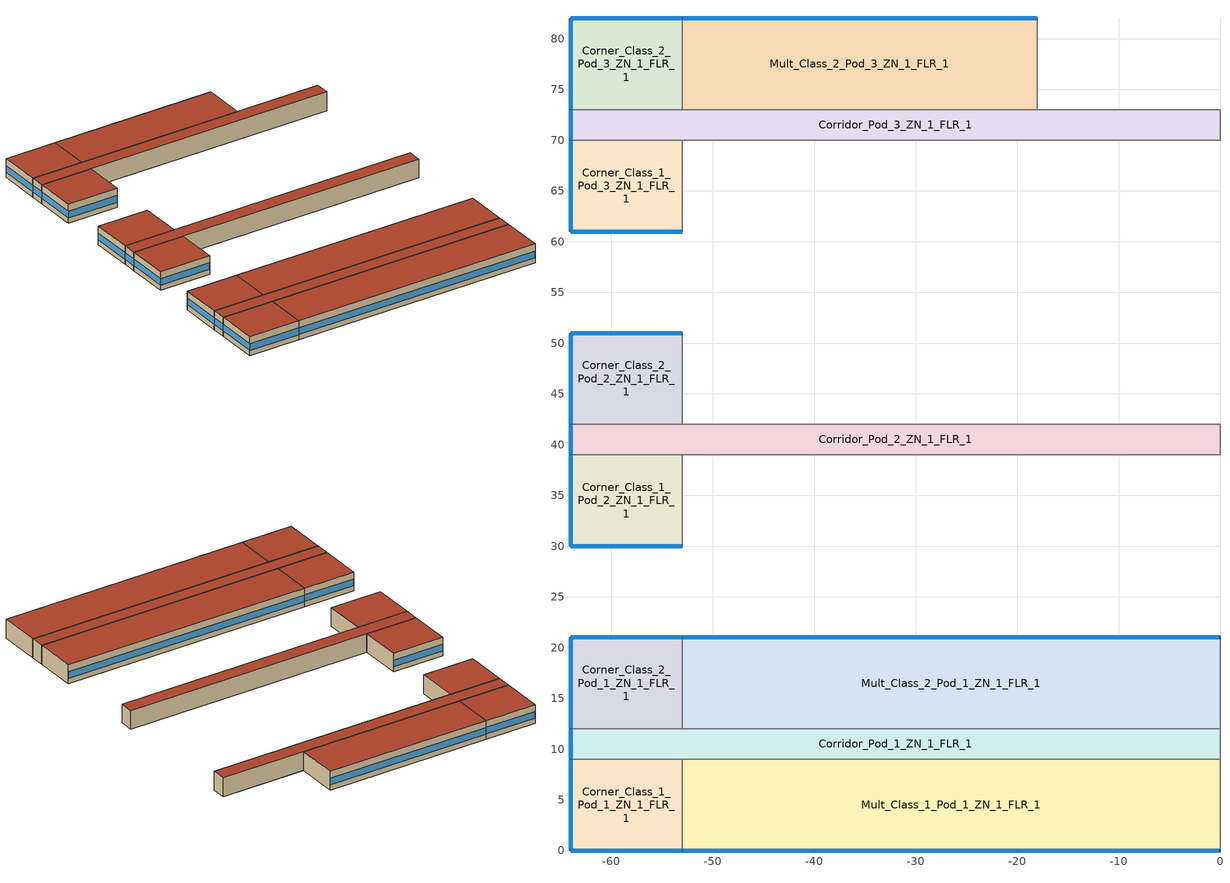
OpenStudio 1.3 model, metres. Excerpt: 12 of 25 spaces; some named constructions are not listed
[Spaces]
Corner_Class_2_Pod_1_ZN_1_FLR_1
 floor ground (ext-slab): -53,21 -53,12 -64,12 -64,21 z0
 wall outside (Steel Frame Non-res Ext Wall): -53,21 -64,21 -64,12 z0:4
 wall to Mult_Class_2_Pod_1_ZN_1_FLR_1 (int-walls): -53,12 -53,21 z0:4
 wall to Corridor_Pod_1_ZN_1_FLR_1 (int-walls): -64,12 -53,12 z0:4
 window (Window Non-res Fixed): -53.05,21 -63.95,21 z1.1:2.51; -64,20.95 -64,12.05 z1.1:2.52
 roof outside (IEAD Non-res Roof): -53,12 -53,21 -64,21 -64,12 z4
Corner_Class_1_Pod_1_ZN_1_FLR_1
 floor ground (ext-slab): -53,9 -53,0 -64,0 -64,9 z0
 wall outside (Steel Frame Non-res Ext Wall): -64,9 -64,0 -53,0 z0:4
 wall to Corridor_Pod_1_ZN_1_FLR_1 (int-walls): -53,9 -64,9 z0:4
 wall to Mult_Class_1_Pod_1_ZN_1_FLR_1 (int-walls): -53,0 -53,9 z0:4
 window (Window Non-res Fixed): -64,8.95 -64,0.05 z1.1:2.52; -63.95,0 -53.05,0 z1.1:2.51
 roof outside (IEAD Non-res Roof): -53,0 -53,9 -64,9 -64,0 z4
Corner_Class_2_Pod_3_ZN_1_FLR_1
 floor ground (ext-slab): -53,82 -53,73 -64,73 -64,82 z0
 wall outside (Steel Frame Non-res Ext Wall): -53,82 -64,82 -64,73 z0:4
 wall to Mult_Class_2_Pod_3_ZN_1_FLR_1 (int-walls): -53,73 -53,82 z0:4
 wall to Corridor_Pod_3_ZN_1_FLR_1 (int-walls): -64,73 -53,73 z0:4
 window (Window Non-res Fixed): -53.05,82 -63.95,82 z1.1:2.51; -64,81.95 -64,73.05 z1.1:2.52
 roof outside (IEAD Non-res Roof): -53,73 -53,82 -64,82 -64,73 z4
Mult_Class_2_Pod_1_ZN_1_FLR_1
 floor ground (ext-slab): 0,21 0,12 -53,12 -53,21 z0
 wall outside (Steel Frame Non-res Ext Wall): 0,21 -53,21 z0:4
 wall to Main_Corridor_ZN_1_FLR_1 (int-walls): 0,12 0,21 z0:4
 wall to Corridor_Pod_1_ZN_1_FLR_1 (int-walls): -53,12 0,12 z0:4
 window (Window Non-res Fixed): -0.05,21 -52.95,21 z1.1:2.5
 roof outside (IEAD Non-res Roof): 0,12 0,21 -53,21 -53,12 z4
Corridor_Pod_2_ZN_1_FLR_1
 floor ground (ext-slab): 0,42 0,39 -64,39 -64,42 z0
 wall outside (Steel Frame Non-res Ext Wall): -64,42 -64,39 z0:4
 wall to Corner_Class_1_Pod_2_ZN_1_FLR_1 (int-walls): -64,39 -53,39 z0:4
 wall to Corner_Class_2_Pod_2_ZN_1_FLR_1 (int-walls): -53,42 -64,42 z0:4
 wall to Mult_Class_2_Pod_2_ZN_1_FLR_1 (int-walls): 0,42 -53,42 z0:4
 wall to Main_Corridor_ZN_1_FLR_1 (int-walls): 0,39 0,42 z0:4
 wall to Mult_Class_1_Pod_2_ZN_1_FLR_1 (int-walls): -53,39 0,39 z0:4
 window (Window Non-res Fixed): -64,41.95 -64,39.05 z1.1:2.55
 roof outside (IEAD Non-res Roof): 0,39 0,42 -64,42 -64,39 z4
Corridor_Pod_3_ZN_1_FLR_1
 floor ground (ext-slab): 0,73 0,70 -64,70 -64,73 z0
 wall outside (Steel Frame Non-res Ext Wall): -64,73 -64,70 z0:4
 wall to Computer_Class_ZN_1_FLR_1 (int-walls): 0,73 -18,73 z0:4
 wall to Corner_Class_1_Pod_3_ZN_1_FLR_1 (int-walls): -64,70 -53,70 z0:4
 wall to Mult_Class_1_Pod_3_ZN_1_FLR_1 (int-walls): -53,70 0,70 z0:4
 wall to Mult_Class_2_Pod_3_ZN_1_FLR_1 (int-walls): -18,73 -53,73 z0:4
 wall to Library_Media_Center_ZN_1_FLR_1 (int-walls): 0,70 0,73 z0:4
 window (Window Non-res Fixed): -64,72.95 -64,70.05 z1.1:2.55
 roof outside (IEAD Non-res Roof): 0,70 0,73 -64,73 -64,70 z4
Mult_Class_1_Pod_1_ZN_1_FLR_1
 floor ground (ext-slab): 0,9 0,0 -53,0 -53,9 z0
 wall outside (Steel Frame Non-res Ext Wall): -53,0 0,0 z0:4
 wall to Corridor_Pod_1_ZN_1_FLR_1 (int-walls): 0,9 -53,9 z0:4
 wall to Lobby_ZN_1_FLR_1 (int-walls): 0,0 0,9 z0:4
 window (Window Non-res Fixed): -52.95,0 -0.05,0 z1.1:2.5
 roof outside (IEAD Non-res Roof): 0,0 0,9 -53,9 -53,0 z4
Corridor_Pod_1_ZN_1_FLR_1
 floor ground (ext-slab): 0,12 0,9 -64,9 -64,12 z0
 wall outside (Steel Frame Non-res Ext Wall): -64,12 -64,9 z0:4
 wall to Main_Corridor_ZN_1_FLR_1 (int-walls): 0,9 0,12 z0:4
 window (Window Non-res Fixed): -64,11.95 -64,9.05 z1.1:2.55
 roof outside (IEAD Non-res Roof): 0,9 0,12 -64,12 -64,9 z4
Corner_Class_1_Pod_2_ZN_1_FLR_1
 floor ground (ext-slab): -53,39 -53,30 -64,30 -64,39 z0
 wall outside (Steel Frame Non-res Ext Wall): -64,39 -64,30 -53,30 z0:4
 wall to Mult_Class_1_Pod_2_ZN_1_FLR_1 (int-walls): -53,30 -53,39 z0:4
 window (Window Non-res Fixed): -64,38.95 -64,30.05 z1.1:2.52; -63.95,30 -53.05,30 z1.1:2.51
 roof outside (IEAD Non-res Roof): -53,30 -53,39 -64,39 -64,30 z4
Mult_Class_2_Pod_3_ZN_1_FLR_1
 floor ground (ext-slab): -18,82 -18,73 -53,73 -53,82 z0
 wall outside (Steel Frame Non-res Ext Wall): -18,82 -53,82 z0:4
 wall to Computer_Class_ZN_1_FLR_1 (int-walls): -18,73 -18,82 z0:4
 window (Window Non-res Fixed): -18.05,82 -52.95,82 z1.1:2.5
 roof outside (IEAD Non-res Roof): -18,73 -18,82 -53,82 -53,73 z4
Corner_Class_2_Pod_2_ZN_1_FLR_1
 floor ground (ext-slab): -53,51 -53,42 -64,42 -64,51 z0
 wall outside (Steel Frame Non-res Ext Wall): -53,51 -64,51 -64,42 z0:4
 wall to Mult_Class_2_Pod_2_ZN_1_FLR_1 (int-walls): -53,42 -53,51 z0:4
 window (Window Non-res Fixed): -53.05,51 -63.95,51 z1.1:2.51; -64,50.95 -64,42.05 z1.1:2.52
 roof outside (IEAD Non-res Roof): -53,42 -53,51 -64,51 -64,42 z4
Corner_Class_1_Pod_3_ZN_1_FLR_1
 floor ground (ext-slab): -53,70 -53,61 -64,61 -64,70 z0
 wall outside (Steel Frame Non-res Ext Wall): -64,70 -64,61 -53,61 z0:4
 wall to Mult_Class_1_Pod_3_ZN_1_FLR_1 (int-walls): -53,61 -53,70 z0:4
 window (Window Non-res Fixed): -63.95,61 -53.05,61 z1.1:2.51; -64,69.95 -64,61.05 z1.1:2.52
 roof outside (IEAD Non-res Roof): -53,61 -53,70 -64,70 -64,61 z4
[Sizing:Zone] Zone Cooling Design Supply Air Temperature {C}=14; Zone Heating Design Supply Air Temperature {C}=40; Zone Cooling Design Supply Air Humidity Ratio {kg-H2O/kg-air}=0.0085; Zone Heating Design Supply Air Humidity Ratio {kg-H2O/kg-air}=0.008; Cooling Design Air Flow Method=DesignDay; Heating Design Air Flow Method=DesignDay
Mult_Class_1_Pod_1_ZN_1_FLR_1 Thermal Zone; Corner_Class_2_Pod_1_ZN_1_FLR_1 Thermal Zone; Corner_Class_1_Pod_1_ZN_1_FLR_1 Thermal Zone; Corner_Class_2_Pod_3_ZN_1_FLR_1 Thermal Zone; Gym_ZN_1_FLR_1 Thermal Zone; Bath_ZN_1_FLR_1 Thermal Zone; Offices_ZN_1_FLR_1 Thermal Zone; Mult_Class_2_Pod_1_ZN_1_FLR_1 Thermal Zone; Mult_Class_2_Pod_2_ZN_1_FLR_1 Thermal Zone; Corridor_Pod_3_ZN_1_FLR_1 Thermal Zone; Kitchen_ZN_1_FLR_1 Thermal Zone; Main_Corridor_ZN_1_FLR_1 Thermal Zone; Corridor_Pod_2_ZN_1_FLR_1 Thermal Zone; Corner_Class_1_Pod_2_ZN_1_FLR_1 Thermal Zone; Mech_ZN_1_FLR_1 Thermal Zone; Cafeteria_ZN_1_FLR_1 Thermal Zone; Computer_Class_ZN_1_FLR_1 Thermal Zone; Corridor_Pod_1_ZN_1_FLR_1 Thermal Zone; Corner_Class_2_Pod_2_ZN_1_FLR_1 Thermal Zone; Lobby_ZN_1_FLR_1 Thermal Zone; Library_Media_Center_ZN_1_FLR_1 Thermal Zone; Mult_Class_2_Pod_3_ZN_1_FLR_1 Thermal Zone; Mult_Class_1_Pod_2_ZN_1_FLR_1 Thermal Zone; Corner_Class_1_Pod_3_ZN_1_FLR_1 Thermal Zone; Mult_Class_1_Pod_3_ZN_1_FLR_1 Thermal Zone
[Schedule:Compact]
HTGSETP_SCH: Through: 6/30, For: WinterDesignDay, Until: 24:00, 21, For: WeekEnds Holidays SummerDesignDay, Until: 24:00, 16, For: AllOtherDays, Until: 06:00, 16, Until: 21:00, 21, Until: 24:00, 16, Through: 9/1, For: WinterDesignDay, Until: 24:00, 21, For: WeekEnds Holidays SummerDesignDay, Until: 24:00, 16, For: AllOtherDays, Until: 07:00, 16, Until: 18:00, 21, Until: 24:00, 16, Through: 12/31, For: WinterDesignDay, Until: 24:00, 21, For: WeekEnds Holidays SummerDesignDay, Until: 24:00, 16, For: AllOtherDays, Until: 06:00, 16, Until: 21:00, 21, Until: 24:00, 16
CLGSETP_SCH: Through: 6/30, For: SummerDesignDay, Until: 24:00, 24, For: WeekEnds Holidays WinterDesignDay, Until: 24:00, 27, For: AllOtherDays, Until: 06:00, 27, Until: 21:00, 24, Until: 24:00, 27, Through: 9/1, For: SummerDesignDay, Until: 24:00, 24, For: WeekEnds Holidays WinterDesignDay, Until: 24:00, 27, For: AllOtherDays, Until: 07:00, 27, Until: 18:00, 24, Until: 24:00, 27, Through: 12/31, For: SummerDesignDay, Until: 24:00, 24, For: WeekEnds Holidays WinterDesignDay, Until: 24:00, 27, For: AllOtherDays, Until: 06:00, 27, Until: 21:00, 24, Until: 24:00, 27
HTGSETP_SCH_BathCorrMechKitchen: Through: 12/31, For: WinterDesignDay, Until: 06:00, 16, Until: 21:00, 21, Until: 24:00, 16, For: AllOtherDays, Until: 24:00, 16
CLGSETP_SCH_BathCorrMechKitchen: Through: 12/31, For: SummerDesignDay, Until: 06:00, 27, Until: 21:00, 24, Until: 24:00, 27, For: AllOtherDays, Until: 24:00, 27
KITCHEN_GAS_EQUIP_SCH: Through: 6/30, For: Weekdays SummerDesignDay, Until: 08:00, 0.02, Until: 10:00, 0.15, Until: 13:00, 0.2, Until: 15:00, 0.1, Until: 24:00, 0.02, For: AllOtherDays, Until: 24:00, 0.02, Through: 9/1, For: Weekdays SummerDesignDay, Until: 08:00, 0.02, Until: 10:00, 0.1, Until: 13:00, 0.15, Until: 15:00, 0.1, Until: 24:00, 0.02, For: AllOtherDays, Until: 24:00, 0.02, Through: 12/31, For: Weekdays SummerDesignDay, Until: 08:00, 0.02, Until: 10:00, 0.15, Until: 13:00, 0.2, Until: 15:00, 0.1, Until: 24:00, 0.02, For: AllOtherDays, Until: 24:00, 0.02
BLDG_OCC_SCH_Gym: Through: 6/30, For: Weekdays SummerDesignDay, Until: 08:00, 0, Until: 16:00, 0.35, Until: 21:00, 0.95, Until: 24:00, 0, For: AllOtherDays, Until: 24:00, 0, Through: 9/1, For: Weekdays SummerDesignDay, Until: 08:00, 0, Until: 16:00, 0.35, Until: 21:00, 0.35, Until: 24:00, 0, For: AllOtherDays, Until: 24:00, 0, Through: 12/31, For: Weekdays SummerDesignDay, Until: 08:00, 0, Until: 16:00, 0.35, Until: 21:00, 0.95, Until: 24:00, 0, For: AllOtherDays, Until: 24:00, 0
